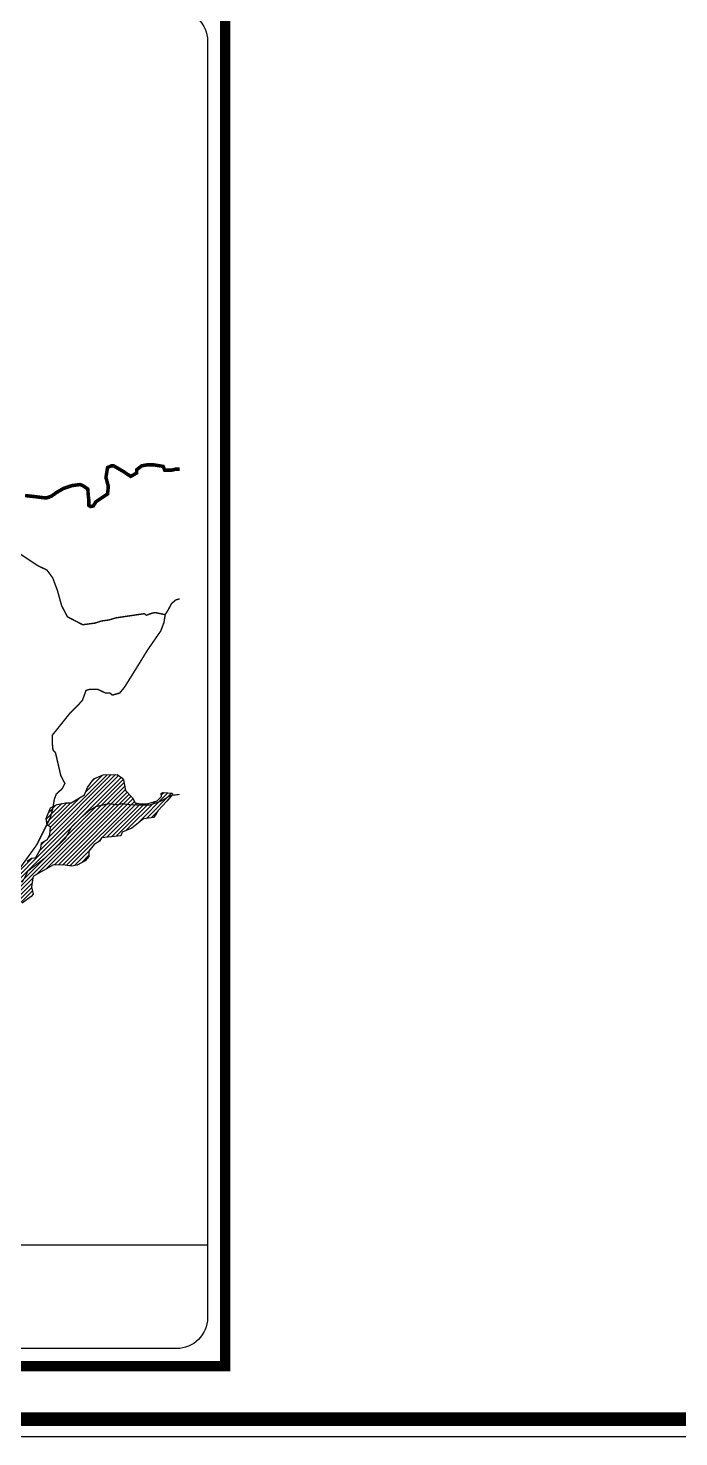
# Model space of a CAD drawing. Header units: millimetres. Extents: x 466933 to 471722, y 2222002 to 2227696.
# Drawn here: x 467665 to 468046, y 2222002 to 2222827 of the extents above; entities that cross this region are included whole.
import ezdxf

# ---------------------------------------------------------------- set-up
doc = ezdxf.new("R2010")
doc.units = ezdxf.units.MM
doc.header["$MEASUREMENT"] = 0
doc.linetypes.add('DASHED2', pattern=[0.375, 0.25, -0.125])
doc.layers.add('CROQUIS', color=7, linetype='Continuous')
doc.layers.add('ediplan', color=7, linetype='Continuous')

msp = doc.modelspace()

# ---------------------------------------------------------------- hatches: boundary and pattern name
at = {"layer": 'CROQUIS', "linetype": 'Continuous'}
h = msp.add_hatch(dxfattribs=at)
h.set_pattern_fill('ANSI31', color=91, scale=13.75, style=0)
h.set_pattern_definition([(45, (467441.8328, 2222504.3395), (-1.21534, 1.21534), [])])
h.paths.add_polyline_path([(467482.47, 2222338.82), (467484.19, 2222336.01), (467493.61, 2222323.42), (467500.59, 2222319.62), (467506.58, 2222310.09), (467508.05, 2222309.35), (467512.33, 2222300.8), (467517.58, 2222294.86), (467527.74, 2222294.37), (467532.27, 2222296.45), (467540.35, 2222294.99), (467548.42, 2222294.99), (467552.71, 2222297.55), (467559.68, 2222301.71), (467569.23, 2222303.18), (467575.35, 2222302.57), (467579.63, 2222301.22), (467591.24, 2222301.36), (467596.87, 2222302.1), (467601.77, 2222302.34), (467603.72, 2222301), (467607.64, 2222300.87), (467610.82, 2222302.46), (467613.27, 2222305.52), (467616.08, 2222309.68), (467620.98, 2222311.27), (467628.57, 2222311.15), (467630.28, 2222315.3), (467633.95, 2222318.24), (467635.54, 2222318.85), (467642.15, 2222318.85), (467643.86, 2222318.36), (467649.95, 2222323.46), (467650.81, 2222324.2), (467650.44, 2222326.15), (467651.91, 2222328.96), (467657.66, 2222334.71), (467662.07, 2222336.54), (467664.64, 2222339.36), (467667.21, 2222341.07), (467668.92, 2222341.19), (467669.78, 2222341.44), (467672.71, 2222346.69), (467673.08, 2222349.99), (467676.51, 2222352.07), (467677.98, 2222354.89), (467678.4, 2222359.37), (467676.44, 2222360.47), (467675.7, 2222364.39), (467678.27, 2222370.5), (467682.31, 2222372.58), (467687.21, 2222373.56), (467690.51, 2222373.56), (467698.22, 2222378.2), (467700.06, 2222382.36), (467703.73, 2222387.5), (467709.24, 2222389.82), (467717.31, 2222390.06), (467720.01, 2222388.11), (467720.98, 2222387.01), (467722.33, 2222380.65), (467726.37, 2222376.49), (467727.96, 2222373.43), (467731.14, 2222372.95), (467734.73, 2222372.82), (467738.89, 2222374.04), (467740.85, 2222374.65), (467743.3, 2222377.22), (467743.05, 2222378.93), (467744.03, 2222379.55), (467746.97, 2222379.42), (467749.29, 2222379.06), (467750.03, 2222378.45), (467746.48, 2222374.53), (467741.46, 2222369.03), (467739.75, 2222366.34), (467738.65, 2222364.87), (467732.77, 2222364.14), (467725.89, 2222358.69), (467720.26, 2222356.24), (467719.52, 2222354.17), (467708.26, 2222353.06), (467707.04, 2222351.11), (467703.98, 2222349.15), (467700.8, 2222345.24), (467700.8, 2222342.06), (467698.6, 2222339.61), (467693.95, 2222337.05), (467690.52, 2222336.44), (467686.85, 2222337.05), (467679.99, 2222337.17), (467668.44, 2222330.63), (467667.95, 2222329.65), (467667.22, 2222324.27), (467668.08, 2222320.11), (467666.98, 2222318.64), (467661.71, 2222314.73), (467659.75, 2222310.7), (467656.57, 2222306.78), (467653.51, 2222305.07), (467649.96, 2222303.12), (467645.47, 2222301.32), (467638.86, 2222297.78), (467632.13, 2222292.4), (467620.38, 2222288.48), (467614.26, 2222288.97), (467609.85, 2222290.07), (467606.37, 2222290.18), (467602.45, 2222291.89), (467590.09, 2222292.01), (467586.54, 2222290.54), (467573.2, 2222288.1), (467571.25, 2222286.14), (467569.9, 2222283.33), (467567.9, 2222279.87), (467567.77, 2222274.73), (467564.1, 2222273.63), (467560.55, 2222269.47), (467560.31, 2222266.29), (467559.57, 2222264.21), (467558.11, 2222263.11), (467551.33, 2222262.24), (467547.66, 2222262.24), (467543.86, 2222261.14), (467540.93, 2222259.18), (467538.11, 2222258.69), (467535.66, 2222259.3), (467531.99, 2222261.02), (467527.46, 2222264.44), (467525.51, 2222263.83), (467522.94, 2222263.22), (467519.63, 2222263.09), (467514.13, 2222262.85), (467512.41, 2222262.85), (467504.7, 2222271.16), (467484.93, 2222295.34), (467476.61, 2222306.83), (467469.6, 2222315.97), (467465.43, 2222320.37), (467457.85, 2222334.06), (467460.91, 2222335.41), (467466.54, 2222336.88), (467472.41, 2222336.75)])

# ---------------------------------------------------------------- linework, layer by layer
at = {"layer": 'CROQUIS', "const_width": 6}
msp.add_lwpolyline([(466975.54, 2222847.75), (467780.59, 2222847.75), (467780.59, 2222043.74), (466975.54, 2222043.74)], close=True, dxfattribs=at)
at = {"layer": 'CROQUIS'}
msp.add_lwpolyline([(467003.92, 2222837.43), (467752.21, 2222837.43, -0.414214), (467770.27, 2222819.37), (467770.27, 2222072.12, -0.414214), (467752.21, 2222054.06), (467003.92, 2222054.06, -0.414214), (466985.86, 2222072.12), (466985.86, 2222819.37, -0.414214)], format="xyb", close=True, dxfattribs=at)
at = {"layer": 'CROQUIS', "color": 4, "linetype": 'Continuous', "const_width": 2.06}
msp.add_lwpolyline([(467663.42, 2222553.32), (467669.22, 2222552.67), (467674.37, 2222552.03), (467676.3, 2222552.03), (467678.88, 2222552.99), (467682.1, 2222555.25), (467685.97, 2222557.5), (467690.8, 2222559.11), (467695.63, 2222559.75), (467697.24, 2222559.11), (467700.14, 2222557.18), (467700.47, 2222552.99), (467700.79, 2222550.42), (467700.79, 2222547.52), (467701.75, 2222546.88), (467703.37, 2222547.2), (467704.98, 2222549.77), (467707.88, 2222551.71), (467711.74, 2222554.28), (467712.06, 2222557.5), (467712.06, 2222559.11), (467710.78, 2222563.94), (467711.74, 2222569.73), (467714, 2222570.7), (467715.29, 2222570.7), (467721.41, 2222567.16), (467722.7, 2222566.19), (467725.27, 2222564.58), (467726.56, 2222565.22), (467728.82, 2222566.51), (467728.82, 2222568.44), (467731.72, 2222570.7), (467735.26, 2222571.34), (467738.48, 2222571.34), (467744.28, 2222570.37), (467745.25, 2222568.12), (467749.11, 2222568.12), (467751.69, 2222568.77), (467753.94, 2222568.77)], dxfattribs=at)
at = {"layer": 'CROQUIS', "linetype": 'Continuous', "const_width": 0.825}
for points in [[(467648.16, 2222527.3), (467670.97, 2222512.21), (467676.21, 2222509.75), (467679.6, 2222505.13), (467682.37, 2222497.73), (467684.84, 2222488.8), (467688.23, 2222482.34), (467697.17, 2222477.72), (467704.26, 2222478.64), (467707.96, 2222479.87), (467712.58, 2222480.49), (467716.59, 2222481.72), (467724.91, 2222482.95), (467733.24, 2222484.18), (467734.47, 2222483.26), (467737.86, 2222484.49), (467739.71, 2222484.8), (467745.57, 2222483.57)], [(467657.12, 2222330.64), (467670.38, 2222349.12), (467678.08, 2222364.52), (467679.63, 2222370.07), (467680.55, 2222375.61), (467681.78, 2222378.69), (467685.17, 2222381.77), (467686.72, 2222384.85), (467684.35, 2222389.4), (467681.27, 2222402.65), (467679.73, 2222404.49), (467679.42, 2222407.88), (467679.42, 2222413.12), (467681.89, 2222416.2), (467689.29, 2222425.44), (467693.91, 2222430.06), (467696.99, 2222433.45), (467699.15, 2222439.3), (467701.31, 2222439.91), (467705.93, 2222439.91), (467710.56, 2222437.76), (467713.02, 2222437.76), (467714.56, 2222436.53), (467718.88, 2222437.76), (467721.65, 2222441.15), (467727.82, 2222451), (467735.22, 2222463.01), (467742.92, 2222474.1), (467744.77, 2222479.03), (467745.5, 2222483.6), (467747.04, 2222486.06), (467749.2, 2222490.07), (467751.67, 2222492.22), (467753.94, 2222492.87)]]:
    msp.add_lwpolyline(points, dxfattribs=at)
at = {"layer": 'CROQUIS', "color": 91, "linetype": 'Continuous'}
msp.add_lwpolyline([(467664.64, 2222339.36), (467667.21, 2222341.07), (467668.92, 2222341.19), (467669.78, 2222341.44), (467672.71, 2222346.69), (467673.08, 2222349.99), (467676.51, 2222352.07), (467677.98, 2222354.89), (467678.4, 2222359.37), (467676.44, 2222360.47), (467675.7, 2222364.39), (467678.27, 2222370.5), (467682.31, 2222372.58), (467687.21, 2222373.56), (467690.51, 2222373.56), (467698.22, 2222378.2), (467700.06, 2222382.36), (467703.73, 2222387.5), (467709.24, 2222389.82), (467717.31, 2222390.06), (467720.01, 2222388.11), (467720.98, 2222387.01), (467722.33, 2222380.65), (467726.37, 2222376.49), (467727.96, 2222373.43), (467731.14, 2222372.95), (467734.73, 2222372.82), (467738.89, 2222374.04), (467740.85, 2222374.65), (467743.3, 2222377.22), (467743.05, 2222378.93), (467744.03, 2222379.55), (467746.97, 2222379.42), (467749.29, 2222379.06), (467750.03, 2222378.45), (467746.48, 2222374.53), (467741.46, 2222369.03), (467739.75, 2222366.34), (467738.65, 2222364.87), (467732.77, 2222364.14), (467725.89, 2222358.69), (467720.26, 2222356.24), (467719.52, 2222354.17), (467708.26, 2222353.06), (467707.04, 2222351.11), (467703.98, 2222349.15), (467700.8, 2222345.24), (467700.8, 2222342.06), (467698.6, 2222339.61), (467693.95, 2222337.05), (467690.52, 2222336.44), (467686.85, 2222337.05), (467679.99, 2222337.17), (467668.44, 2222330.63), (467667.95, 2222329.65), (467667.22, 2222324.27), (467668.08, 2222320.11), (467666.98, 2222318.64), (467661.71, 2222314.73)], dxfattribs=at)
at = {"layer": 'CROQUIS', "color": 140, "linetype": 'DASHED2', "ltscale": 0.3, "const_width": 0.688}
msp.add_lwpolyline([(467661.77, 2222327), (467665.16, 2222333.56), (467675.55, 2222341.61), (467681.91, 2222347.75), (467687, 2222352.62), (467690.81, 2222359.61), (467696.32, 2222364.91), (467700.99, 2222368.93), (467704.8, 2222371.26), (467712.44, 2222372.96), (467717.52, 2222372.32), (467720.28, 2222372.96), (467725.15, 2222372.32), (467736.18, 2222372.11), (467742.54, 2222374.23), (467748.61, 2222377.76), (467753.91, 2222378.39), (467753.94, 2222378.39)], dxfattribs=at)
at = {"layer": 'ediplan'}
msp.add_line((466985.86, 2222114.86), (467770.27, 2222114.86), dxfattribs=at)
msp.add_lwpolyline([(466933.21, 2227695.88), (471721.69, 2227695.88), (471721.69, 2222002.41), (466933.21, 2222002.41)], close=True, dxfattribs=at)
at = {"layer": 'ediplan', "const_width": 8}
msp.add_lwpolyline([(466943.48, 2227685.62), (471711.42, 2227685.62), (471711.42, 2222012.67), (466943.48, 2222012.67)], close=True, dxfattribs=at)

doc.saveas('drawing.dxf')
